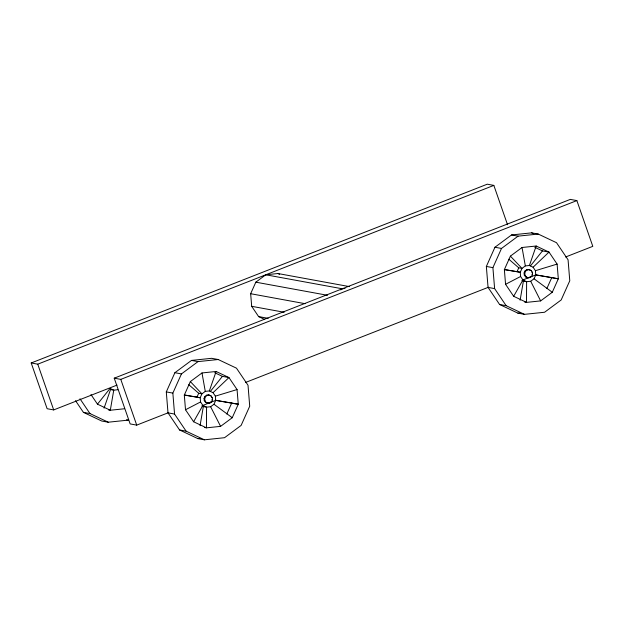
<?xml version="1.0" encoding="UTF-8"?>
<svg xmlns="http://www.w3.org/2000/svg" width="624" height="624" viewBox="0 0 624 624"><rect width="100%" height="100%" fill="white"/><g stroke="black" fill="none" stroke-linecap="round" stroke-linejoin="round"><path stroke-width="0.94" d="M200.062 425.677L203.338 406.559L201.864 405.865M520.112 300.222L523.396 281.104L521.914 280.402M104.06 408.151L110.526 389.571L113.755 390.164L117.819 389.743M209.344 390.944L213.041 392.691L215.374 396.146L215.717 400.374L213.977 404.251L210.631 406.731L206.567 407.152L202.878 405.405L200.546 401.957L200.203 397.73L201.934 393.853L205.28 391.373L209.344 390.944L216.122 371.483L228.961 377.559L237.065 389.555L238.259 404.258L232.229 417.729L220.584 426.364L206.45 427.838L204.578 427.495M529.402 265.489L533.091 267.236L535.423 270.683L535.766 274.911L534.035 278.788L530.689 281.268L526.617 281.697L522.928 279.95L520.595 276.494L520.252 272.267L521.984 268.39L525.338 265.91L529.402 265.489L536.172 246.02L549.011 252.096L557.115 264.092L558.316 278.803L552.279 292.274L540.641 300.901L526.508 302.375L524.628 302.032M166.296 391.903L174.892 372.707L191.482 360.415L211.622 358.309L218.174 359.51L236.473 368.168L248.017 385.258L249.717 406.216L241.121 425.412L224.539 437.705L204.399 439.811L197.839 438.61L179.548 429.952L168.004 412.854L166.296 391.903L172.856 393.104L174.556 414.055L186.1 431.153L204.399 439.811M172.856 393.104L181.451 373.909L198.034 361.608L218.174 359.51M203.338 406.559L206.567 407.152L206.45 427.838L193.612 421.762L185.507 409.765L184.314 395.054L190.343 381.584L201.989 372.957L216.122 371.483M184.486 395.008L196.973 397.137L198.705 393.26L188.76 384.68M264.545 319.394L258.625 316.594L251.683 306.314L250.661 293.717L255.824 282.173L265.801 274.786L277.906 273.523L349.604 286.642M204.079 398.385L204.945 396.451L206.622 395.21L208.65 395L211.146 395.99L212.308 397.714L212.48 399.828L211.614 401.762L209.937 403.01L207.909 403.221L205.413 402.23L204.251 400.499L204.079 398.385L204.727 398.502L204.898 400.624L206.06 402.347L207.909 403.221M204.727 398.502L205.592 396.568L207.262 395.327L209.297 395.117M226.808 414.008L231.707 403.057L238.259 404.258L215.717 400.374L202.878 405.405L193.612 421.762M486.353 266.448L494.949 247.252L511.532 234.952L531.671 232.853L538.231 234.055L556.522 242.705L568.066 259.802L569.774 280.753L561.179 299.949L544.588 312.25L524.449 314.348L517.897 313.147L499.598 304.489L488.054 287.399L486.353 266.448L492.905 267.641L494.614 288.6L506.158 305.69L524.449 314.348M492.905 267.641L501.501 248.446L518.092 236.153L538.231 234.055M523.396 281.104L526.617 281.697L526.508 302.375L513.661 296.299L505.565 284.302L504.364 269.599L510.401 256.129L522.038 247.494L536.172 246.02M504.535 269.545L517.031 271.674L518.762 267.805L508.817 259.217M524.129 272.93L525.002 270.988L526.672 269.747L528.707 269.537L531.196 270.527L532.366 272.259L532.537 274.373L531.664 276.307L529.994 277.547L527.959 277.758L525.47 276.767L524.3 275.044L524.129 272.93L524.776 273.047L524.948 275.161L526.118 276.884L527.959 277.758M524.776 273.047L525.642 271.112L527.319 269.872L529.355 269.654M546.858 288.545L551.756 277.602L558.316 278.803L535.766 274.911L522.928 279.95L513.661 296.299M124.449 408.767L110.308 410.241L97.469 404.165L110.066 388.417L113.755 390.164L110.308 410.241L108.436 409.898M210.413 391.349L222.409 376.358L228.961 377.559L213.041 392.691M530.47 265.894L542.459 250.895L549.011 252.096L533.091 267.236M340.735 289.918L342.272 288.779L345.064 288.491M209.851 402.472L211.614 401.762M529.909 277.017L531.664 276.307M185.507 409.765L200.546 401.957M505.565 284.302L520.595 276.494M117.031 385.094L53.687 409.921L47.128 408.72L31.2 362.973L487.282 184.189L493.841 185.39L507.538 224.734M31.2 362.973L37.752 364.174L493.841 185.39M168.457 412.675L136.718 425.123L130.159 423.922L114.231 378.175L570.313 199.391L576.872 200.593L592.8 246.34L565.594 257.002M114.231 378.175L120.783 379.376L576.872 200.593M245.528 382.465L488.522 287.219M535.423 270.683L557.115 264.092M215.374 396.146L237.065 389.555M527.319 277.641L529.994 277.547M517.897 313.147L519.815 312.952M207.262 403.104L209.937 403.01M75.535 400.694L83.405 412.355L101.704 421.013L108.256 422.206L128.396 420.108L126.524 419.765M197.839 438.61L199.758 438.407M504.364 269.599L520.252 272.267L517.031 271.674M184.314 395.054L200.203 397.73L196.973 397.137M535.423 274.817L551.756 277.602M215.374 400.273L231.707 403.057M511.532 234.952L518.092 236.153M494.949 247.252L501.501 248.446M518.762 267.805L521.984 268.39L510.401 256.129M526.672 269.747L527.319 269.872M531.196 270.527L528.707 269.537M531.718 272.134L532.366 272.259M525.002 270.988L525.642 271.112M531.89 274.248L532.537 274.373M524.3 275.044L524.948 275.161M525.47 276.767L526.118 276.884M488.054 287.399L494.614 288.6M499.598 304.489L506.158 305.69M265.801 274.786L342.272 288.779M255.824 282.173L327.522 295.3M250.661 293.717L305.144 303.693M251.683 306.314L284.185 312.265M258.625 316.594L268.18 318.341M191.482 360.415L198.034 361.608M174.892 372.707L181.451 373.909M198.705 393.26L201.934 393.853L190.343 381.584M211.146 395.99L208.65 395M206.622 395.21L207.262 395.327M204.945 396.451L205.592 396.568M211.661 397.597L212.308 397.714M211.832 399.711L212.48 399.828M204.251 400.499L204.898 400.624M205.413 402.23L206.06 402.347M168.004 412.854L174.556 414.055M83.405 412.355L89.965 413.556L108.256 422.206M179.548 429.952L186.1 431.153M531.671 232.853L533.419 233.672M534.752 247.252L542.459 250.895M277.906 273.523L279.599 274.318M214.703 372.707L222.409 376.358M534.035 278.788L552.279 292.274M213.977 404.251L232.229 417.729M90.987 394.563L97.469 404.165M79.989 398.791L89.965 413.556M530.689 281.268L540.641 300.901M210.631 406.731L220.584 426.364M120.783 379.376L136.718 425.123M37.752 364.174L53.687 409.921M522.038 247.494L525.338 265.91M201.989 372.957L205.28 391.373"/></g></svg>
